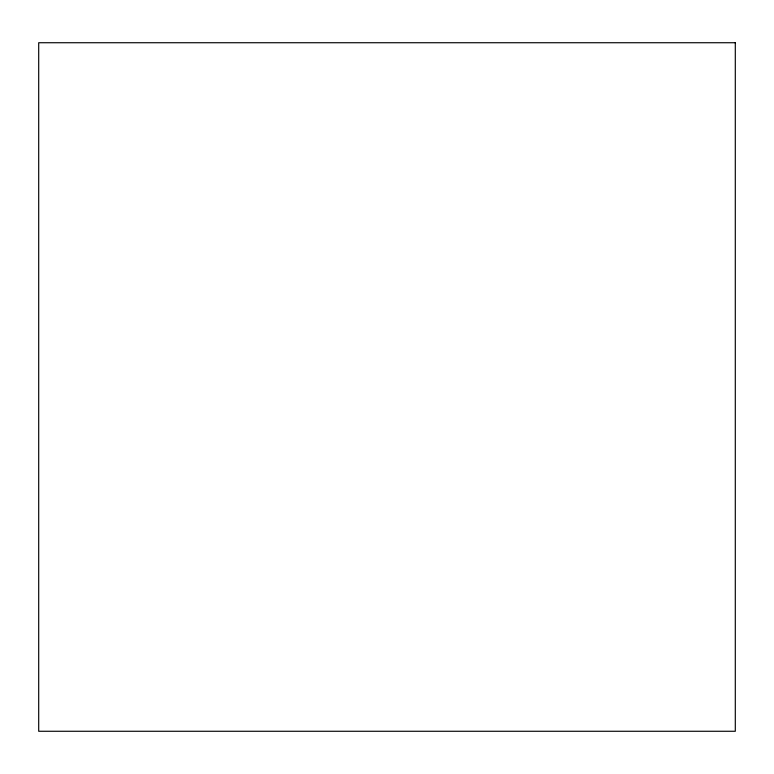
<?xml version="1.0" encoding="UTF-8"?>
<svg xmlns="http://www.w3.org/2000/svg" width="774" height="774" viewBox="0 0 774 774"><rect width="100%" height="100%" fill="white"/><g stroke="black" fill="none" stroke-linecap="round" stroke-linejoin="round"><path stroke-width="1.16" d="M735.3 42.734L38.7 42.734L38.7 731.266L735.3 731.266L735.3 42.734"/></g></svg>
